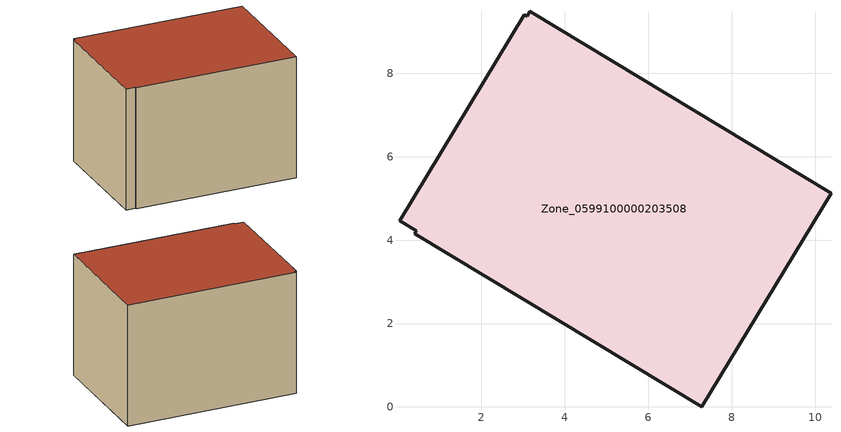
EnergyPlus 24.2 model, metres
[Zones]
Zone_0599100000203508
 floor ground (C_G): 3.03,9.41 3.1,9.37 3.16,9.49 10.38,5.12 7.28,0 0.4,4.16 0.43,4.22 0.04,4.46 z0
 wall outside (C_F): 3.03,9.41 0.04,4.46 0.43,4.22 0.4,4.16 7.28,0 10.38,5.12 3.16,9.49 3.1,9.37 3.03,9.41 z0:6.09
 roof outside (C_R): 3.1,9.37 3.03,9.41 0.04,4.46 0.43,4.22 0.4,4.16 7.28,0 10.38,5.12 3.16,9.49 z6.09
[BUILDING]
Pand.0599100000203508: North Axis=0; Terrain=City; Loads Convergence Tolerance Value=0.04; Temperature Convergence Tolerance Value=0.4; Solar Distribution=FullExterior; Maximum Number of Warmup Days=25; Minimum Number of Warmup Days=1
[Site:Location]
Rotterdam.The.Hague.AP_ZH_NLD Design_Conditions: Latitude=51.96; Longitude=4.45; Time Zone=1; Elevation=-4.5
[SITE:GROUNDTEMPERATURE:BUILDINGSURFACE]
18, 18, 18, 18, 18, 18, 18, 18, 18, 18, 18, 18
[MATERIAL] Thermal Absorptance=0.9; Solar Absorptance=0.7; Visible Absorptance=0.7
Name | Roughness | Thickness | Conductivity | Density | Specific Heat
G.TC.1946-1964 | MediumSmooth | 0.15 | 1 | 540 | 1210
F.TC.1946-1964 | Rough | 0.3 | 0.857143 | 1920 | 840
R.TC.1946-1964 | MediumRough | 0.2 | 0.235294 | 1500 | 1000
[CONSTRUCTION]
C_G: G.TC.1946-1964
C_F: F.TC.1946-1964
C_R: R.TC.1946-1964
[ZONE]
Zone_0599100000203508: Type=1; Multiplier=1; Ceiling Height=Autocalculate; Volume=Autocalculate; Floor Area=autocalculate; Part of Total Floor Area=Yes
[ZONEINFILTRATION:DESIGNFLOWRATE]
Infil_Zone_0599100000203508: Zone or ZoneList or Space or SpaceList=Zone_0599100000203508; Schedule=AlwaysOn; Design Flow Rate Calculation Method=Flow/Area; Flow Rate per Floor Area=0.003; Constant Term Coefficient=1; Temperature Term Coefficient=0; Velocity Term Coefficient=0; Velocity Squared Term Coefficient=0
[HVACTEMPLATE:ZONE:IDEALLOADSAIRSYSTEM]
Zone_0599100000203508: Maximum Heating Supply Air Temperature=50; Minimum Cooling Supply Air Temperature=13; Maximum Heating Supply Air Humidity Ratio=0.0156; Minimum Cooling Supply Air Humidity Ratio=0.0077; Heating Limit=NoLimit; Cooling Limit=NoLimit; Dehumidification Control Type=ConstantSensibleHeatRatio; Cooling Sensible Heat Ratio=0.7; Dehumidification Setpoint=60; Humidification Control Type=None; Humidification Setpoint=30; Outdoor Air Method=None; Outdoor Air Flow Rate per Person=0.00944; Outdoor Air Flow Rate per Zone Floor Area=0; Outdoor Air Flow Rate per Zone=0; Demand Controlled Ventilation Type=None; Outdoor Air Economizer Type=NoEconomizer; Heat Recovery Type=None; Sensible Heat Recovery Effectiveness=0.7; Latent Heat Recovery Effectiveness=0.65
[ZONECONTROL:THERMOSTAT]
ThermostatControl_Zone_0599100000203508: Zone or ZoneList=Zone_0599100000203508; Control Type Schedule=DualSetpointControlType; Control 1=Thermostat_Zone_0599100000203508; Temperature Difference Between Cutout And Setpoint=0
[THERMOSTATSETPOINT:DUALSETPOINT]
Thermostat_Zone_0599100000203508: Heating Setpoint Temperature Schedule=HeatingSetpoint_Zone_0599100000203508; Cooling Setpoint Temperature Schedule=CoolingSetpoint_Zone_0599100000203508
[SCHEDULE:COMPACT]
HeatingSetpoint_Zone_0599100000203508: Through: 12/31, For: AllDays, Until: 24:00, 21
CoolingSetpoint_Zone_0599100000203508: Through: 12/31, For: AllDays, Until: 24:00, 24
DualSetpointControlType: Through: 12/31, For: AllDays, Until: 24:00, 4
AlwaysOn: Through: 12/31, For: AllDays, Until: 24:00, 1
